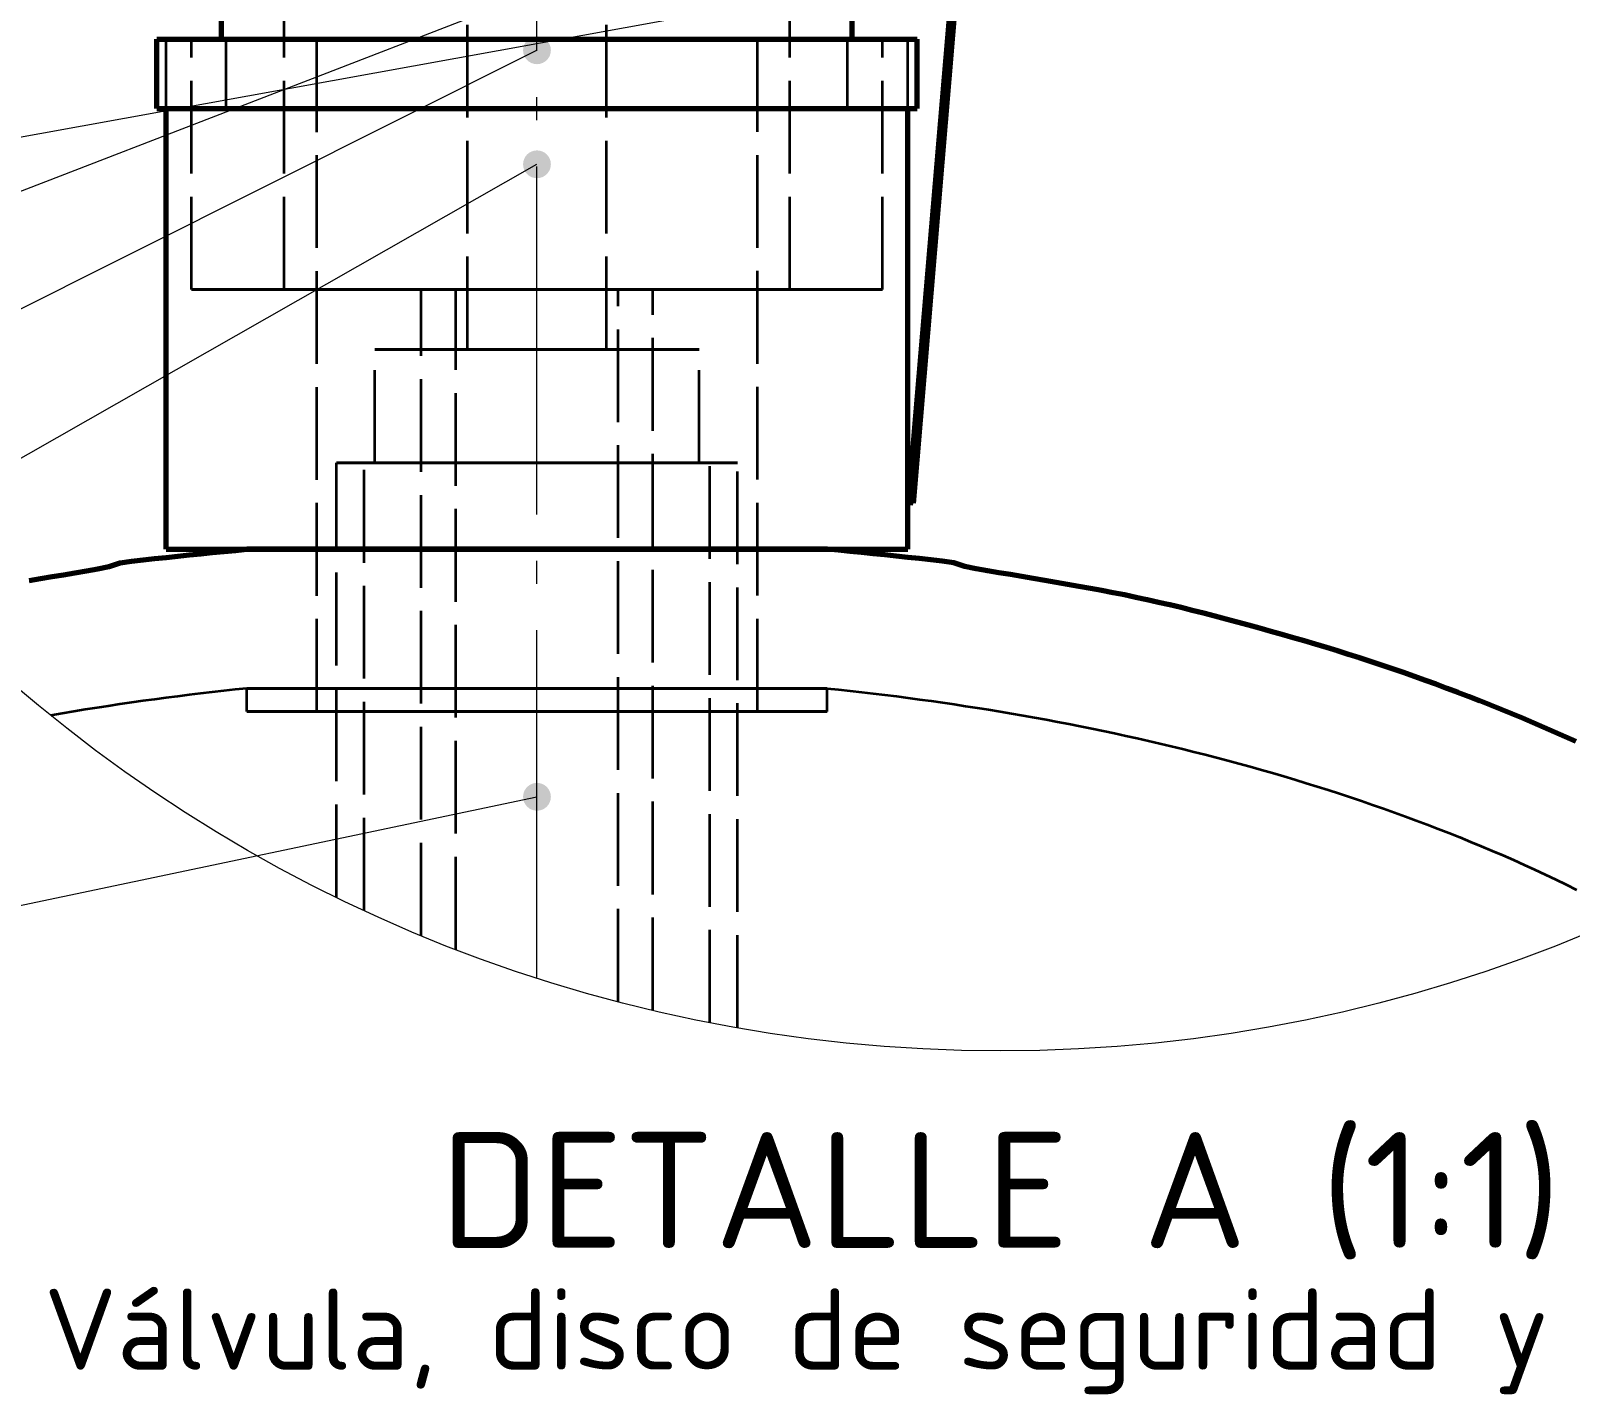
# Model space of a CAD drawing. Header units: millimetres. Extents: x 0 to 2208, y 0 to 420.
# Drawn here: x 774.8 to 841.2, y 245.7 to 304.5 of the extents above; entities that cross this region are included whole.
import ezdxf
from ezdxf.enums import TextEntityAlignment as Align

# ---------------------------------------------------------------- set-up
doc = ezdxf.new("R2010")
doc.units = ezdxf.units.MM
doc.linetypes.add('IRAM-E-TRAZOS', pattern=[5, 4, -1])
doc.linetypes.add('IRAM-F-TRAZO-PUNTO', pattern=[20, 15, -2, 1, -2])
for name, color, linetype, lineweight in [('01-VISIBLE', 7, 'CONTINUOUS', 70), ('02-OCULTA', 4, 'IRAM-E-TRAZOS', 35), ('03-EJE', 1, 'IRAM-F-TRAZO-PUNTO', 18), ('06-TEXTO', 7, 'CONTINUOUS', 25), ('08-FINA', 5, 'CONTINUOUS', 18)]:
    doc.layers.add(name, color=color, linetype=linetype, lineweight=lineweight)
doc.styles.add('ISO3098', font='isocpeur.ttf')

msp = doc.modelspace()

# ---------------------------------------------------------------- hatches: boundary and pattern name
at = {"layer": '08-FINA'}
h = msp.add_hatch(color=7, dxfattribs=at)
h.dxf.hatch_style = 1
edge = h.paths.add_edge_path()
edge.add_arc((796.667, 303.663), 0.6, 0, 360)
h = msp.add_hatch(color=7, dxfattribs=at)
h.dxf.hatch_style = 1
edge = h.paths.add_edge_path()
edge.add_arc((796.667, 298.745), 0.6, 0, 360)
h = msp.add_hatch(color=7, dxfattribs=at)
h.dxf.hatch_style = 1
edge = h.paths.add_edge_path()
edge.add_arc((796.667, 271.462), 0.6, 0, 360)

# ---------------------------------------------------------------- linework, layer by layer
at = {"layer": '01-VISIBLE'}
for points in [[(783.067, 304.145), (783.067, 308.245)], [(810.267, 304.145), (810.267, 308.245)], [(812.697, 284.145), (814.697, 307.945)], [(814.897, 307.937), (812.896, 284.128)], [(780.267, 304.145), (780.771, 304.145), (781.276, 304.145), (781.781, 304.145), (782.285, 304.145), (782.79, 304.145), (783.294, 304.145), (783.799, 304.145), (784.304, 304.145), (784.808, 304.145), (785.313, 304.145), (785.817, 304.145), (786.322, 304.145), (786.827, 304.145), (787.331, 304.145), (787.836, 304.145), (788.341, 304.145), (788.845, 304.145), (789.35, 304.145), (789.854, 304.145), (790.359, 304.145), (790.864, 304.145), (791.368, 304.145), (791.873, 304.145), (792.377, 304.145), (792.882, 304.145), (793.387, 304.145), (793.891, 304.145), (794.396, 304.145), (794.901, 304.145), (795.405, 304.145), (795.91, 304.145), (796.414, 304.145), (796.919, 304.145), (797.424, 304.145), (797.928, 304.145), (798.433, 304.145), (798.937, 304.145), (799.442, 304.145), (799.947, 304.145), (800.451, 304.145), (800.956, 304.145), (801.461, 304.145), (801.965, 304.145), (802.47, 304.145), (802.974, 304.145), (803.479, 304.145), (803.984, 304.145), (804.488, 304.145), (804.993, 304.145), (805.497, 304.145), (806.002, 304.145), (806.507, 304.145), (807.011, 304.145), (807.516, 304.145), (808.021, 304.145), (808.525, 304.145), (809.03, 304.145), (809.534, 304.145), (810.039, 304.145), (810.544, 304.145), (811.048, 304.145), (811.553, 304.145), (812.057, 304.145), (812.562, 304.145), (813.067, 304.145)], [(780.267, 301.145), (780.267, 304.145)], [(813.067, 301.145), (813.067, 304.145)], [(780.267, 301.145), (780.771, 301.145), (781.276, 301.145), (781.781, 301.145), (782.285, 301.145), (782.79, 301.145), (783.294, 301.145), (783.799, 301.145), (784.304, 301.145), (784.808, 301.145), (785.313, 301.145), (785.817, 301.145), (786.322, 301.145), (786.827, 301.145), (787.331, 301.145), (787.836, 301.145), (788.341, 301.145), (788.845, 301.145), (789.35, 301.145), (789.854, 301.145), (790.359, 301.145), (790.864, 301.145), (791.368, 301.145), (791.873, 301.145), (792.377, 301.145), (792.882, 301.145), (793.387, 301.145), (793.891, 301.145), (794.396, 301.145), (794.901, 301.145), (795.405, 301.145), (795.91, 301.145), (796.414, 301.145), (796.919, 301.145), (797.424, 301.145), (797.928, 301.145), (798.433, 301.145), (798.937, 301.145), (799.442, 301.145), (799.947, 301.145), (800.451, 301.145), (800.956, 301.145), (801.461, 301.145), (801.965, 301.145), (802.47, 301.145), (802.974, 301.145), (803.479, 301.145), (803.984, 301.145), (804.488, 301.145), (804.993, 301.145), (805.497, 301.145), (806.002, 301.145), (806.507, 301.145), (807.011, 301.145), (807.516, 301.145), (808.021, 301.145), (808.525, 301.145), (809.03, 301.145), (809.534, 301.145), (810.039, 301.145), (810.544, 301.145), (811.048, 301.145), (811.553, 301.145), (812.057, 301.145), (812.562, 301.145), (813.067, 301.145)], [(780.667, 282.145), (780.667, 301.145)], [(812.667, 282.145), (812.667, 301.145)], [(812.896, 284.128), (812.697, 284.145)], [(774.767, 280.795), (775.261, 280.878), (775.754, 280.96), (776.247, 281.043), (776.74, 281.127), (777.232, 281.212), (777.725, 281.298), (778.214, 281.402), (778.689, 281.554), (779.184, 281.623), (779.68, 281.681), (780.177, 281.736), (780.675, 281.789), (781.172, 281.841), (781.669, 281.893), (782.167, 281.944), (782.664, 281.994), (783.162, 282.044), (783.659, 282.093), (784.157, 282.144)], [(780.667, 282.145), (781.167, 282.145), (781.667, 282.145), (782.167, 282.145), (782.667, 282.145), (783.167, 282.145), (783.667, 282.145), (784.167, 282.145), (784.667, 282.145), (785.167, 282.145), (785.667, 282.145), (786.167, 282.145), (786.667, 282.145), (787.167, 282.145), (787.667, 282.145), (788.167, 282.145), (788.667, 282.145), (789.167, 282.145), (789.667, 282.145), (790.167, 282.145), (790.667, 282.145), (791.167, 282.145), (791.667, 282.145), (792.167, 282.145), (792.667, 282.145), (793.167, 282.145), (793.667, 282.145), (794.167, 282.145), (794.667, 282.145), (795.167, 282.145), (795.667, 282.145), (796.167, 282.145), (796.667, 282.145), (797.167, 282.145), (797.667, 282.145), (798.167, 282.145), (798.667, 282.145), (799.167, 282.145), (799.667, 282.145), (800.167, 282.145), (800.667, 282.145), (801.167, 282.145), (801.667, 282.145), (802.167, 282.145), (802.667, 282.145), (803.167, 282.145), (803.667, 282.145), (804.167, 282.145), (804.667, 282.145), (805.167, 282.145), (805.667, 282.145), (806.167, 282.145), (806.667, 282.145), (807.167, 282.145), (807.667, 282.145), (808.167, 282.145), (808.667, 282.145), (809.167, 282.145), (809.667, 282.145), (810.167, 282.145), (810.667, 282.145), (811.167, 282.145), (811.667, 282.145), (812.167, 282.145), (812.667, 282.145)], [(784.157, 282.144), (784.157, 282.145)], [(809.177, 282.144), (808.676, 282.144), (808.176, 282.144), (807.675, 282.144), (807.175, 282.144), (806.675, 282.144), (806.174, 282.144), (805.674, 282.144), (805.173, 282.144), (804.673, 282.144), (804.173, 282.144), (803.672, 282.144), (803.172, 282.144), (802.671, 282.144), (802.171, 282.144), (801.671, 282.144), (801.17, 282.144), (800.67, 282.144), (800.169, 282.144), (799.669, 282.144), (799.169, 282.144), (798.668, 282.144), (798.168, 282.144), (797.667, 282.144), (797.167, 282.144), (796.667, 282.144), (796.166, 282.144), (795.666, 282.144), (795.165, 282.144), (794.665, 282.144), (794.165, 282.144), (793.664, 282.144), (793.164, 282.144), (792.663, 282.144), (792.163, 282.144), (791.663, 282.144), (791.162, 282.144), (790.662, 282.144), (790.161, 282.144), (789.661, 282.144), (789.161, 282.144), (788.66, 282.144), (788.16, 282.144), (787.659, 282.144), (787.159, 282.144), (786.659, 282.144), (786.158, 282.144), (785.658, 282.144), (785.157, 282.144), (784.657, 282.144), (784.157, 282.144)], [(809.177, 282.144), (809.177, 282.145)], [(841.468, 273.846), (841.013, 274.052), (840.556, 274.256), (840.098, 274.457), (839.639, 274.655), (839.178, 274.85), (838.717, 275.042), (838.254, 275.232), (837.791, 275.419), (837.326, 275.603), (836.86, 275.785), (836.393, 275.964), (835.925, 276.14), (835.456, 276.314), (834.986, 276.485), (834.516, 276.653), (834.044, 276.819), (833.571, 276.981), (833.097, 277.141), (832.622, 277.298), (832.147, 277.453), (831.67, 277.604), (831.193, 277.753), (830.715, 277.899), (830.236, 278.043), (829.756, 278.184), (829.276, 278.324), (828.795, 278.461), (828.314, 278.597), (827.832, 278.731), (827.35, 278.863), (826.867, 278.994), (826.384, 279.123), (825.901, 279.251), (825.417, 279.377), (824.932, 279.5), (824.447, 279.621), (823.961, 279.737), (823.474, 279.85), (822.986, 279.96), (822.497, 280.065), (822.008, 280.167), (821.517, 280.265), (821.026, 280.359), (820.535, 280.451), (820.043, 280.539), (819.55, 280.626), (819.057, 280.711), (818.564, 280.795), (818.071, 280.878), (817.578, 280.961), (817.085, 281.044), (816.592, 281.127), (816.099, 281.212), (815.607, 281.3), (815.117, 281.401), (814.645, 281.554), (814.15, 281.623), (813.653, 281.681), (813.156, 281.736), (812.659, 281.789), (812.161, 281.841), (811.664, 281.893), (811.167, 281.944), (810.669, 281.994), (810.172, 282.044), (809.674, 282.094), (809.177, 282.144)]]:
    msp.add_lwpolyline(points, dxfattribs=at)
at = {"layer": '02-OCULTA'}
for points in [[(793.667, 290.762), (793.667, 321.462)], [(799.667, 290.762), (799.667, 321.462)], [(785.767, 304.145), (785.767, 308.245)], [(807.567, 304.145), (807.567, 308.245)], [(812.697, 284.145), (814.697, 307.945)], [(814.897, 307.937), (812.896, 284.128)], [(813.067, 304.145), (812.562, 304.145), (812.057, 304.145), (811.553, 304.145), (811.048, 304.145), (810.544, 304.145), (810.039, 304.145), (809.534, 304.145), (809.03, 304.145), (808.525, 304.145), (808.021, 304.145), (807.516, 304.145), (807.011, 304.145), (806.507, 304.145), (806.002, 304.145), (805.497, 304.145), (804.993, 304.145), (804.488, 304.145), (803.984, 304.145), (803.479, 304.145), (802.974, 304.145), (802.47, 304.145), (801.965, 304.145), (801.461, 304.145), (800.956, 304.145), (800.451, 304.145), (799.947, 304.145), (799.442, 304.145), (798.937, 304.145), (798.433, 304.145), (797.928, 304.145), (797.424, 304.145), (796.919, 304.145), (796.414, 304.145), (795.91, 304.145), (795.405, 304.145), (794.901, 304.145), (794.396, 304.145), (793.891, 304.145), (793.387, 304.145), (792.882, 304.145), (792.377, 304.145), (791.873, 304.145), (791.368, 304.145), (790.864, 304.145), (790.359, 304.145), (789.854, 304.145), (789.35, 304.145), (788.845, 304.145), (788.341, 304.145), (787.836, 304.145), (787.331, 304.145), (786.827, 304.145), (786.322, 304.145), (785.817, 304.145), (785.313, 304.145), (784.808, 304.145), (784.304, 304.145), (783.799, 304.145), (783.294, 304.145), (782.79, 304.145), (782.285, 304.145), (781.781, 304.145), (781.276, 304.145), (780.771, 304.145), (780.267, 304.145)], [(812.667, 304.145), (812.167, 304.145), (811.667, 304.145), (811.167, 304.145), (810.667, 304.145), (810.167, 304.145), (809.667, 304.145), (809.167, 304.145), (808.667, 304.145), (808.167, 304.145), (807.667, 304.145), (807.167, 304.145), (806.667, 304.145), (806.167, 304.145), (805.667, 304.145), (805.167, 304.145), (804.667, 304.145), (804.167, 304.145), (803.667, 304.145), (803.167, 304.145), (802.667, 304.145), (802.167, 304.145), (801.667, 304.145), (801.167, 304.145), (800.667, 304.145), (800.167, 304.145), (799.667, 304.145), (799.167, 304.145), (798.667, 304.145), (798.167, 304.145), (797.667, 304.145), (797.167, 304.145), (796.667, 304.145), (796.167, 304.145), (795.667, 304.145), (795.167, 304.145), (794.667, 304.145), (794.167, 304.145), (793.667, 304.145), (793.167, 304.145), (792.667, 304.145), (792.167, 304.145), (791.667, 304.145), (791.167, 304.145), (790.667, 304.145), (790.167, 304.145), (789.667, 304.145), (789.167, 304.145), (788.667, 304.145), (788.167, 304.145), (787.667, 304.145), (787.167, 304.145), (786.667, 304.145), (786.167, 304.145), (785.667, 304.145), (785.167, 304.145), (784.667, 304.145), (784.167, 304.145), (783.667, 304.145), (783.167, 304.145), (782.667, 304.145), (782.167, 304.145), (781.667, 304.145), (781.167, 304.145), (780.667, 304.145)], [(780.667, 304.145), (781.167, 304.145), (781.667, 304.145), (782.167, 304.145), (782.667, 304.145), (783.167, 304.145), (783.667, 304.145), (784.167, 304.145), (784.667, 304.145), (785.167, 304.145), (785.667, 304.145), (786.167, 304.145), (786.667, 304.145), (787.167, 304.145), (787.667, 304.145), (788.167, 304.145), (788.667, 304.145), (789.167, 304.145), (789.667, 304.145), (790.167, 304.145), (790.667, 304.145), (791.167, 304.145), (791.667, 304.145), (792.167, 304.145), (792.667, 304.145), (793.167, 304.145), (793.667, 304.145), (794.167, 304.145), (794.667, 304.145), (795.167, 304.145), (795.667, 304.145), (796.167, 304.145), (796.667, 304.145), (797.167, 304.145), (797.667, 304.145), (798.167, 304.145), (798.667, 304.145), (799.167, 304.145), (799.667, 304.145), (800.167, 304.145), (800.667, 304.145), (801.167, 304.145), (801.667, 304.145), (802.167, 304.145), (802.667, 304.145), (803.167, 304.145), (803.667, 304.145), (804.167, 304.145), (804.667, 304.145), (805.167, 304.145), (805.667, 304.145), (806.167, 304.145), (806.667, 304.145), (807.167, 304.145), (807.667, 304.145), (808.167, 304.145), (808.667, 304.145), (809.167, 304.145), (809.667, 304.145), (810.167, 304.145), (810.667, 304.145), (811.167, 304.145), (811.667, 304.145), (812.167, 304.145), (812.667, 304.145)], [(780.667, 301.145), (780.667, 304.145)], [(811.567, 304.145), (811.062, 304.145), (810.556, 304.145), (810.051, 304.145), (809.546, 304.145), (809.041, 304.145), (808.536, 304.145), (808.031, 304.145), (807.526, 304.145), (807.021, 304.145), (806.516, 304.145), (806.011, 304.145), (805.506, 304.145), (805.001, 304.145), (804.495, 304.145), (803.99, 304.145), (803.485, 304.145), (802.98, 304.145), (802.475, 304.145), (801.97, 304.145), (801.465, 304.145), (800.96, 304.145), (800.455, 304.145), (799.95, 304.145), (799.445, 304.145), (798.94, 304.145), (798.434, 304.145), (797.929, 304.145), (797.424, 304.145), (796.919, 304.145), (796.414, 304.145), (795.909, 304.145), (795.404, 304.145), (794.899, 304.145), (794.394, 304.145), (793.889, 304.145), (793.384, 304.145), (792.879, 304.145), (792.373, 304.145), (791.868, 304.145), (791.363, 304.145), (790.858, 304.145), (790.353, 304.145), (789.848, 304.145), (789.343, 304.145), (788.838, 304.145), (788.333, 304.145), (787.828, 304.145), (787.323, 304.145), (786.818, 304.145), (786.312, 304.145), (785.807, 304.145), (785.302, 304.145), (784.797, 304.145), (784.292, 304.145), (783.787, 304.145), (783.282, 304.145), (782.777, 304.145), (782.272, 304.145), (781.767, 304.145)], [(781.767, 304.145), (782.272, 304.145), (782.777, 304.145), (783.282, 304.145), (783.787, 304.145), (784.292, 304.145), (784.797, 304.145), (785.302, 304.145), (785.807, 304.145), (786.312, 304.145), (786.818, 304.145), (787.323, 304.145), (787.828, 304.145), (788.333, 304.145), (788.838, 304.145), (789.343, 304.145), (789.848, 304.145), (790.353, 304.145), (790.858, 304.145), (791.363, 304.145), (791.868, 304.145), (792.373, 304.145), (792.879, 304.145), (793.384, 304.145), (793.889, 304.145), (794.394, 304.145), (794.899, 304.145), (795.404, 304.145), (795.909, 304.145), (796.414, 304.145), (796.919, 304.145), (797.424, 304.145), (797.929, 304.145), (798.434, 304.145), (798.94, 304.145), (799.445, 304.145), (799.95, 304.145), (800.455, 304.145), (800.96, 304.145), (801.465, 304.145), (801.97, 304.145), (802.475, 304.145), (802.98, 304.145), (803.485, 304.145), (803.99, 304.145), (804.495, 304.145), (805.001, 304.145), (805.506, 304.145), (806.011, 304.145), (806.516, 304.145), (807.021, 304.145), (807.526, 304.145), (808.031, 304.145), (808.536, 304.145), (809.041, 304.145), (809.546, 304.145), (810.051, 304.145), (810.556, 304.145), (811.062, 304.145), (811.567, 304.145)], [(781.767, 293.345), (781.767, 304.145)], [(810.267, 304.145), (809.763, 304.145), (809.259, 304.145), (808.756, 304.145), (808.252, 304.145), (807.748, 304.145), (807.244, 304.145), (806.741, 304.145), (806.237, 304.145), (805.733, 304.145), (805.23, 304.145), (804.726, 304.145), (804.222, 304.145), (803.719, 304.145), (803.215, 304.145), (802.711, 304.145), (802.207, 304.145), (801.704, 304.145), (801.2, 304.145), (800.696, 304.145), (800.193, 304.145), (799.689, 304.145), (799.185, 304.145), (798.681, 304.145), (798.178, 304.145), (797.674, 304.145), (797.17, 304.145), (796.667, 304.145), (796.163, 304.145), (795.659, 304.145), (795.156, 304.145), (794.652, 304.145), (794.148, 304.145), (793.644, 304.145), (793.141, 304.145), (792.637, 304.145), (792.133, 304.145), (791.63, 304.145), (791.126, 304.145), (790.622, 304.145), (790.119, 304.145), (789.615, 304.145), (789.111, 304.145), (788.607, 304.145), (788.104, 304.145), (787.6, 304.145), (787.096, 304.145), (786.593, 304.145), (786.089, 304.145), (785.585, 304.145), (785.081, 304.145), (784.578, 304.145), (784.074, 304.145), (783.57, 304.145), (783.067, 304.145)], [(783.067, 304.145), (783.57, 304.145), (784.074, 304.145), (784.578, 304.145), (785.081, 304.145), (785.585, 304.145), (786.089, 304.145), (786.593, 304.145), (787.096, 304.145), (787.6, 304.145), (788.104, 304.145), (788.607, 304.145), (789.111, 304.145), (789.615, 304.145), (790.119, 304.145), (790.622, 304.145), (791.126, 304.145), (791.63, 304.145), (792.133, 304.145), (792.637, 304.145), (793.141, 304.145), (793.644, 304.145), (794.148, 304.145), (794.652, 304.145), (795.156, 304.145), (795.659, 304.145), (796.163, 304.145), (796.667, 304.145), (797.17, 304.145), (797.674, 304.145), (798.178, 304.145), (798.681, 304.145), (799.185, 304.145), (799.689, 304.145), (800.193, 304.145), (800.696, 304.145), (801.2, 304.145), (801.704, 304.145), (802.207, 304.145), (802.711, 304.145), (803.215, 304.145), (803.719, 304.145), (804.222, 304.145), (804.726, 304.145), (805.23, 304.145), (805.733, 304.145), (806.237, 304.145), (806.741, 304.145), (807.244, 304.145), (807.748, 304.145), (808.252, 304.145), (808.756, 304.145), (809.259, 304.145), (809.763, 304.145), (810.267, 304.145)], [(810.067, 304.145), (809.561, 304.145), (809.055, 304.145), (808.55, 304.145), (808.044, 304.145), (807.538, 304.145), (807.033, 304.145), (806.527, 304.145), (806.021, 304.145), (805.516, 304.145), (805.01, 304.145), (804.504, 304.145), (803.999, 304.145), (803.493, 304.145), (802.987, 304.145), (802.482, 304.145), (801.976, 304.145), (801.47, 304.145), (800.965, 304.145), (800.459, 304.145), (799.953, 304.145), (799.448, 304.145), (798.942, 304.145), (798.436, 304.145), (797.931, 304.145), (797.425, 304.145), (796.919, 304.145), (796.414, 304.145), (795.908, 304.145), (795.403, 304.145), (794.897, 304.145), (794.391, 304.145), (793.886, 304.145), (793.38, 304.145), (792.874, 304.145), (792.369, 304.145), (791.863, 304.145), (791.357, 304.145), (790.852, 304.145), (790.346, 304.145), (789.84, 304.145), (789.335, 304.145), (788.829, 304.145), (788.323, 304.145), (787.818, 304.145), (787.312, 304.145), (786.806, 304.145), (786.301, 304.145), (785.795, 304.145), (785.289, 304.145), (784.784, 304.145), (784.278, 304.145), (783.772, 304.145), (783.267, 304.145)], [(783.267, 304.145), (783.772, 304.145), (784.278, 304.145), (784.784, 304.145), (785.289, 304.145), (785.795, 304.145), (786.301, 304.145), (786.806, 304.145), (787.312, 304.145), (787.818, 304.145), (788.323, 304.145), (788.829, 304.145), (789.335, 304.145), (789.84, 304.145), (790.346, 304.145), (790.852, 304.145), (791.357, 304.145), (791.863, 304.145), (792.369, 304.145), (792.874, 304.145), (793.38, 304.145), (793.886, 304.145), (794.391, 304.145), (794.897, 304.145), (795.403, 304.145), (795.908, 304.145), (796.414, 304.145), (796.919, 304.145), (797.425, 304.145), (797.931, 304.145), (798.436, 304.145), (798.942, 304.145), (799.448, 304.145), (799.953, 304.145), (800.459, 304.145), (800.965, 304.145), (801.47, 304.145), (801.976, 304.145), (802.482, 304.145), (802.987, 304.145), (803.493, 304.145), (803.999, 304.145), (804.504, 304.145), (805.01, 304.145), (805.516, 304.145), (806.021, 304.145), (806.527, 304.145), (807.033, 304.145), (807.538, 304.145), (808.044, 304.145), (808.55, 304.145), (809.055, 304.145), (809.561, 304.145), (810.067, 304.145)], [(783.267, 301.145), (783.267, 304.145)], [(807.567, 304.145), (807.06, 304.145), (806.553, 304.145), (806.046, 304.145), (805.539, 304.145), (805.032, 304.145), (804.525, 304.145), (804.018, 304.145), (803.511, 304.145), (803.004, 304.145), (802.497, 304.145), (801.99, 304.145), (801.483, 304.145), (800.976, 304.145), (800.469, 304.145), (799.962, 304.145), (799.455, 304.145), (798.948, 304.145), (798.441, 304.145), (797.934, 304.145), (797.427, 304.145), (796.92, 304.145), (796.413, 304.145), (795.906, 304.145), (795.399, 304.145), (794.892, 304.145), (794.385, 304.145), (793.878, 304.145), (793.371, 304.145), (792.864, 304.145), (792.357, 304.145), (791.85, 304.145), (791.343, 304.145), (790.836, 304.145), (790.329, 304.145), (789.822, 304.145), (789.316, 304.145), (788.809, 304.145), (788.302, 304.145), (787.795, 304.145), (787.288, 304.145), (786.781, 304.145), (786.274, 304.145), (785.767, 304.145)], [(785.767, 304.145), (786.274, 304.145), (786.781, 304.145), (787.288, 304.145), (787.795, 304.145), (788.302, 304.145), (788.809, 304.145), (789.316, 304.145), (789.822, 304.145), (790.329, 304.145), (790.836, 304.145), (791.343, 304.145), (791.85, 304.145), (792.357, 304.145), (792.864, 304.145), (793.371, 304.145), (793.878, 304.145), (794.385, 304.145), (794.892, 304.145), (795.399, 304.145), (795.906, 304.145), (796.413, 304.145), (796.92, 304.145), (797.427, 304.145), (797.934, 304.145), (798.441, 304.145), (798.948, 304.145), (799.455, 304.145), (799.962, 304.145), (800.469, 304.145), (800.976, 304.145), (801.483, 304.145), (801.99, 304.145), (802.497, 304.145), (803.004, 304.145), (803.511, 304.145), (804.018, 304.145), (804.525, 304.145), (805.032, 304.145), (805.539, 304.145), (806.046, 304.145), (806.553, 304.145), (807.06, 304.145), (807.567, 304.145)], [(807.567, 304.145), (807.06, 304.145), (806.553, 304.145), (806.046, 304.145), (805.539, 304.145), (805.032, 304.145), (804.525, 304.145), (804.018, 304.145), (803.511, 304.145), (803.004, 304.145), (802.497, 304.145), (801.99, 304.145), (801.483, 304.145), (800.976, 304.145), (800.469, 304.145), (799.962, 304.145), (799.455, 304.145), (798.948, 304.145), (798.441, 304.145), (797.934, 304.145), (797.427, 304.145), (796.92, 304.145), (796.413, 304.145), (795.906, 304.145), (795.399, 304.145), (794.892, 304.145), (794.385, 304.145), (793.878, 304.145), (793.371, 304.145), (792.864, 304.145), (792.357, 304.145), (791.85, 304.145), (791.343, 304.145), (790.836, 304.145), (790.329, 304.145), (789.822, 304.145), (789.316, 304.145), (788.809, 304.145), (788.302, 304.145), (787.795, 304.145), (787.288, 304.145), (786.781, 304.145), (786.274, 304.145), (785.767, 304.145)], [(785.767, 304.145), (786.274, 304.145), (786.781, 304.145), (787.288, 304.145), (787.795, 304.145), (788.302, 304.145), (788.809, 304.145), (789.316, 304.145), (789.822, 304.145), (790.329, 304.145), (790.836, 304.145), (791.343, 304.145), (791.85, 304.145), (792.357, 304.145), (792.864, 304.145), (793.371, 304.145), (793.878, 304.145), (794.385, 304.145), (794.892, 304.145), (795.399, 304.145), (795.906, 304.145), (796.413, 304.145), (796.92, 304.145), (797.427, 304.145), (797.934, 304.145), (798.441, 304.145), (798.948, 304.145), (799.455, 304.145), (799.962, 304.145), (800.469, 304.145), (800.976, 304.145), (801.483, 304.145), (801.99, 304.145), (802.497, 304.145), (803.004, 304.145), (803.511, 304.145), (804.018, 304.145), (804.525, 304.145), (805.032, 304.145), (805.539, 304.145), (806.046, 304.145), (806.553, 304.145), (807.06, 304.145), (807.567, 304.145)], [(785.767, 293.345), (785.767, 304.145)], [(806.167, 304.145), (805.667, 304.145), (805.167, 304.145), (804.667, 304.145), (804.167, 304.145), (803.667, 304.145), (803.167, 304.145), (802.667, 304.145), (802.167, 304.145), (801.667, 304.145), (801.167, 304.145), (800.667, 304.145), (800.167, 304.145), (799.667, 304.145), (799.167, 304.145), (798.667, 304.145), (798.167, 304.145), (797.667, 304.145), (797.167, 304.145), (796.667, 304.145), (796.167, 304.145), (795.667, 304.145), (795.167, 304.145), (794.667, 304.145), (794.167, 304.145), (793.667, 304.145), (793.167, 304.145), (792.667, 304.145), (792.167, 304.145), (791.667, 304.145), (791.167, 304.145), (790.667, 304.145), (790.167, 304.145), (789.667, 304.145), (789.167, 304.145), (788.667, 304.145), (788.167, 304.145), (787.667, 304.145), (787.167, 304.145)], [(787.167, 304.145), (787.667, 304.145), (788.167, 304.145), (788.667, 304.145), (789.167, 304.145), (789.667, 304.145), (790.167, 304.145), (790.667, 304.145), (791.167, 304.145), (791.667, 304.145), (792.167, 304.145), (792.667, 304.145), (793.167, 304.145), (793.667, 304.145), (794.167, 304.145), (794.667, 304.145), (795.167, 304.145), (795.667, 304.145), (796.167, 304.145), (796.667, 304.145), (797.167, 304.145), (797.667, 304.145), (798.167, 304.145), (798.667, 304.145), (799.167, 304.145), (799.667, 304.145), (800.167, 304.145), (800.667, 304.145), (801.167, 304.145), (801.667, 304.145), (802.167, 304.145), (802.667, 304.145), (803.167, 304.145), (803.667, 304.145), (804.167, 304.145), (804.667, 304.145), (805.167, 304.145), (805.667, 304.145), (806.167, 304.145)], [(787.167, 275.138), (787.167, 304.145)], [(806.167, 304.145), (806.167, 275.138)], [(807.567, 293.345), (807.567, 304.145)], [(810.067, 301.145), (810.067, 304.145)], [(811.567, 293.345), (811.567, 304.145)], [(812.667, 301.145), (812.667, 304.145)], [(813.067, 301.145), (812.562, 301.145), (812.057, 301.145), (811.553, 301.145), (811.048, 301.145), (810.544, 301.145), (810.039, 301.145), (809.534, 301.145), (809.03, 301.145), (808.525, 301.145), (808.021, 301.145), (807.516, 301.145), (807.011, 301.145), (806.507, 301.145), (806.002, 301.145), (805.497, 301.145), (804.993, 301.145), (804.488, 301.145), (803.984, 301.145), (803.479, 301.145), (802.974, 301.145), (802.47, 301.145), (801.965, 301.145), (801.461, 301.145), (800.956, 301.145), (800.451, 301.145), (799.947, 301.145), (799.442, 301.145), (798.937, 301.145), (798.433, 301.145), (797.928, 301.145), (797.424, 301.145), (796.919, 301.145), (796.414, 301.145), (795.91, 301.145), (795.405, 301.145), (794.901, 301.145), (794.396, 301.145), (793.891, 301.145), (793.387, 301.145), (792.882, 301.145), (792.377, 301.145), (791.873, 301.145), (791.368, 301.145), (790.864, 301.145), (790.359, 301.145), (789.854, 301.145), (789.35, 301.145), (788.845, 301.145), (788.341, 301.145), (787.836, 301.145), (787.331, 301.145), (786.827, 301.145), (786.322, 301.145), (785.817, 301.145), (785.313, 301.145), (784.808, 301.145), (784.304, 301.145), (783.799, 301.145), (783.294, 301.145), (782.79, 301.145), (782.285, 301.145), (781.781, 301.145), (781.276, 301.145), (780.771, 301.145), (780.267, 301.145)], [(810.067, 301.145), (809.561, 301.145), (809.055, 301.145), (808.55, 301.145), (808.044, 301.145), (807.538, 301.145), (807.033, 301.145), (806.527, 301.145), (806.021, 301.145), (805.516, 301.145), (805.01, 301.145), (804.504, 301.145), (803.999, 301.145), (803.493, 301.145), (802.987, 301.145), (802.482, 301.145), (801.976, 301.145), (801.47, 301.145), (800.965, 301.145), (800.459, 301.145), (799.953, 301.145), (799.448, 301.145), (798.942, 301.145), (798.436, 301.145), (797.931, 301.145), (797.425, 301.145), (796.919, 301.145), (796.414, 301.145), (795.908, 301.145), (795.403, 301.145), (794.897, 301.145), (794.391, 301.145), (793.886, 301.145), (793.38, 301.145), (792.874, 301.145), (792.369, 301.145), (791.863, 301.145), (791.357, 301.145), (790.852, 301.145), (790.346, 301.145), (789.84, 301.145), (789.335, 301.145), (788.829, 301.145), (788.323, 301.145), (787.818, 301.145), (787.312, 301.145), (786.806, 301.145), (786.301, 301.145), (785.795, 301.145), (785.289, 301.145), (784.784, 301.145), (784.278, 301.145), (783.772, 301.145), (783.267, 301.145)], [(783.267, 301.145), (783.772, 301.145), (784.278, 301.145), (784.784, 301.145), (785.289, 301.145), (785.795, 301.145), (786.301, 301.145), (786.806, 301.145), (787.312, 301.145), (787.818, 301.145), (788.323, 301.145), (788.829, 301.145), (789.335, 301.145), (789.84, 301.145), (790.346, 301.145), (790.852, 301.145), (791.357, 301.145), (791.863, 301.145), (792.369, 301.145), (792.874, 301.145), (793.38, 301.145), (793.886, 301.145), (794.391, 301.145), (794.897, 301.145), (795.403, 301.145), (795.908, 301.145), (796.414, 301.145), (796.919, 301.145), (797.425, 301.145), (797.931, 301.145), (798.436, 301.145), (798.942, 301.145), (799.448, 301.145), (799.953, 301.145), (800.459, 301.145), (800.965, 301.145), (801.47, 301.145), (801.976, 301.145), (802.482, 301.145), (802.987, 301.145), (803.493, 301.145), (803.999, 301.145), (804.504, 301.145), (805.01, 301.145), (805.516, 301.145), (806.021, 301.145), (806.527, 301.145), (807.033, 301.145), (807.538, 301.145), (808.044, 301.145), (808.55, 301.145), (809.055, 301.145), (809.561, 301.145), (810.067, 301.145)], [(811.567, 293.345), (811.062, 293.345), (810.556, 293.345), (810.051, 293.345), (809.546, 293.345), (809.041, 293.345), (808.536, 293.345), (808.031, 293.345), (807.526, 293.345), (807.021, 293.345), (806.516, 293.345), (806.011, 293.345), (805.506, 293.345), (805.001, 293.345), (804.495, 293.345), (803.99, 293.345), (803.485, 293.345), (802.98, 293.345), (802.475, 293.345), (801.97, 293.345), (801.465, 293.345), (800.96, 293.345), (800.455, 293.345), (799.95, 293.345), (799.445, 293.345), (798.94, 293.345), (798.434, 293.345), (797.929, 293.345), (797.424, 293.345), (796.919, 293.345), (796.414, 293.345), (795.909, 293.345), (795.404, 293.345), (794.899, 293.345), (794.394, 293.345), (793.889, 293.345), (793.384, 293.345), (792.879, 293.345), (792.373, 293.345), (791.868, 293.345), (791.363, 293.345), (790.858, 293.345), (790.353, 293.345), (789.848, 293.345), (789.343, 293.345), (788.838, 293.345), (788.333, 293.345), (787.828, 293.345), (787.323, 293.345), (786.818, 293.345), (786.312, 293.345), (785.807, 293.345), (785.302, 293.345), (784.797, 293.345), (784.292, 293.345), (783.787, 293.345), (783.282, 293.345), (782.777, 293.345), (782.272, 293.345), (781.767, 293.345)], [(781.767, 293.345), (782.272, 293.345), (782.777, 293.345), (783.282, 293.345), (783.787, 293.345), (784.292, 293.345), (784.797, 293.345), (785.302, 293.345), (785.807, 293.345), (786.312, 293.345), (786.818, 293.345), (787.323, 293.345), (787.828, 293.345), (788.333, 293.345), (788.838, 293.345), (789.343, 293.345), (789.848, 293.345), (790.353, 293.345), (790.858, 293.345), (791.363, 293.345), (791.868, 293.345), (792.373, 293.345), (792.879, 293.345), (793.384, 293.345), (793.889, 293.345), (794.394, 293.345), (794.899, 293.345), (795.404, 293.345), (795.909, 293.345), (796.414, 293.345), (796.919, 293.345), (797.424, 293.345), (797.929, 293.345), (798.434, 293.345), (798.94, 293.345), (799.445, 293.345), (799.95, 293.345), (800.455, 293.345), (800.96, 293.345), (801.465, 293.345), (801.97, 293.345), (802.475, 293.345), (802.98, 293.345), (803.485, 293.345), (803.99, 293.345), (804.495, 293.345), (805.001, 293.345), (805.506, 293.345), (806.011, 293.345), (806.516, 293.345), (807.021, 293.345), (807.526, 293.345), (808.031, 293.345), (808.536, 293.345), (809.041, 293.345), (809.546, 293.345), (810.051, 293.345), (810.556, 293.345), (811.062, 293.345), (811.567, 293.345)], [(807.567, 293.345), (807.06, 293.345), (806.553, 293.345), (806.046, 293.345), (805.539, 293.345), (805.032, 293.345), (804.525, 293.345), (804.018, 293.345), (803.511, 293.345), (803.004, 293.345), (802.497, 293.345), (801.99, 293.345), (801.483, 293.345), (800.976, 293.345), (800.469, 293.345), (799.962, 293.345), (799.455, 293.345), (798.948, 293.345), (798.441, 293.345), (797.934, 293.345), (797.427, 293.345), (796.92, 293.345), (796.413, 293.345), (795.906, 293.345), (795.399, 293.345), (794.892, 293.345), (794.385, 293.345), (793.878, 293.345), (793.371, 293.345), (792.864, 293.345), (792.357, 293.345), (791.85, 293.345), (791.343, 293.345), (790.836, 293.345), (790.329, 293.345), (789.822, 293.345), (789.316, 293.345), (788.809, 293.345), (788.302, 293.345), (787.795, 293.345), (787.288, 293.345), (786.781, 293.345), (786.274, 293.345), (785.767, 293.345)], [(785.767, 293.345), (786.274, 293.345), (786.781, 293.345), (787.288, 293.345), (787.795, 293.345), (788.302, 293.345), (788.809, 293.345), (789.316, 293.345), (789.822, 293.345), (790.329, 293.345), (790.836, 293.345), (791.343, 293.345), (791.85, 293.345), (792.357, 293.345), (792.864, 293.345), (793.371, 293.345), (793.878, 293.345), (794.385, 293.345), (794.892, 293.345), (795.399, 293.345), (795.906, 293.345), (796.413, 293.345), (796.92, 293.345), (797.427, 293.345), (797.934, 293.345), (798.441, 293.345), (798.948, 293.345), (799.455, 293.345), (799.962, 293.345), (800.469, 293.345), (800.976, 293.345), (801.483, 293.345), (801.99, 293.345), (802.497, 293.345), (803.004, 293.345), (803.511, 293.345), (804.018, 293.345), (804.525, 293.345), (805.032, 293.345), (805.539, 293.345), (806.046, 293.345), (806.553, 293.345), (807.06, 293.345), (807.567, 293.345)], [(801.667, 293.345), (801.167, 293.345), (800.667, 293.345), (800.167, 293.345), (799.667, 293.345), (799.167, 293.345), (798.667, 293.345), (798.167, 293.345), (797.667, 293.345), (797.167, 293.345), (796.667, 293.345), (796.167, 293.345), (795.667, 293.345), (795.167, 293.345), (794.667, 293.345), (794.167, 293.345), (793.667, 293.345), (793.167, 293.345), (792.667, 293.345), (792.167, 293.345), (791.667, 293.345)], [(791.667, 293.345), (792.167, 293.345), (792.667, 293.345), (793.167, 293.345), (793.667, 293.345), (794.167, 293.345), (794.667, 293.345), (795.167, 293.345), (795.667, 293.345), (796.167, 293.345), (796.667, 293.345), (797.167, 293.345), (797.667, 293.345), (798.167, 293.345), (798.667, 293.345), (799.167, 293.345), (799.667, 293.345), (800.167, 293.345), (800.667, 293.345), (801.167, 293.345), (801.667, 293.345)], [(791.667, 265.48), (791.667, 293.345)], [(800.167, 293.345), (799.667, 293.345), (799.167, 293.345), (798.667, 293.345), (798.167, 293.345), (797.667, 293.345), (797.167, 293.345), (796.667, 293.345), (796.167, 293.345), (795.667, 293.345), (795.167, 293.345), (794.667, 293.345), (794.167, 293.345), (793.667, 293.345), (793.167, 293.345)], [(793.167, 293.345), (793.667, 293.345), (794.167, 293.345), (794.667, 293.345), (795.167, 293.345), (795.667, 293.345), (796.167, 293.345), (796.667, 293.345), (797.167, 293.345), (797.667, 293.345), (798.167, 293.345), (798.667, 293.345), (799.167, 293.345), (799.667, 293.345), (800.167, 293.345)], [(793.167, 264.879), (793.167, 293.345)], [(800.167, 262.626), (800.167, 293.345)], [(801.667, 262.253), (801.667, 293.345)], [(803.667, 290.762), (803.167, 290.762), (802.667, 290.762), (802.167, 290.762), (801.667, 290.762), (801.167, 290.762), (800.667, 290.762), (800.167, 290.762), (799.667, 290.762), (799.167, 290.762), (798.667, 290.762), (798.167, 290.762), (797.667, 290.762), (797.167, 290.762), (796.667, 290.762), (796.167, 290.762), (795.667, 290.762), (795.167, 290.762), (794.667, 290.762), (794.167, 290.762), (793.667, 290.762), (793.167, 290.762), (792.667, 290.762), (792.167, 290.762), (791.667, 290.762), (791.167, 290.762), (790.667, 290.762), (790.167, 290.762), (789.667, 290.762)], [(789.667, 290.762), (790.167, 290.762), (790.667, 290.762), (791.167, 290.762), (791.667, 290.762), (792.167, 290.762), (792.667, 290.762), (793.167, 290.762), (793.667, 290.762), (794.167, 290.762), (794.667, 290.762), (795.167, 290.762), (795.667, 290.762), (796.167, 290.762), (796.667, 290.762), (797.167, 290.762), (797.667, 290.762), (798.167, 290.762), (798.667, 290.762), (799.167, 290.762), (799.667, 290.762), (800.167, 290.762), (800.667, 290.762), (801.167, 290.762), (801.667, 290.762), (802.167, 290.762), (802.667, 290.762), (803.167, 290.762), (803.667, 290.762)], [(789.667, 285.862), (789.667, 290.762)], [(799.667, 290.762), (799.167, 290.762), (798.667, 290.762), (798.167, 290.762), (797.667, 290.762), (797.167, 290.762), (796.667, 290.762), (796.167, 290.762), (795.667, 290.762), (795.167, 290.762), (794.667, 290.762), (794.167, 290.762), (793.667, 290.762)], [(793.667, 290.762), (794.167, 290.762), (794.667, 290.762), (795.167, 290.762), (795.667, 290.762), (796.167, 290.762), (796.667, 290.762), (797.167, 290.762), (797.667, 290.762), (798.167, 290.762), (798.667, 290.762), (799.167, 290.762), (799.667, 290.762)], [(803.667, 285.862), (803.667, 290.762)], [(805.317, 285.862), (804.808, 285.862), (804.299, 285.862), (803.79, 285.862), (803.281, 285.862), (802.773, 285.862), (802.264, 285.862), (801.755, 285.862), (801.246, 285.862), (800.737, 285.862), (800.228, 285.862), (799.72, 285.862), (799.211, 285.862), (798.702, 285.862), (798.193, 285.862), (797.684, 285.862), (797.175, 285.862), (796.667, 285.862), (796.158, 285.862), (795.649, 285.862), (795.14, 285.862), (794.631, 285.862), (794.123, 285.862), (793.614, 285.862), (793.105, 285.862), (792.596, 285.862), (792.087, 285.862), (791.578, 285.862), (791.07, 285.862), (790.561, 285.862), (790.052, 285.862), (789.543, 285.862), (789.034, 285.862), (788.525, 285.862), (788.017, 285.862)], [(788.017, 285.862), (788.525, 285.862), (789.034, 285.862), (789.543, 285.862), (790.052, 285.862), (790.561, 285.862), (791.07, 285.862), (791.578, 285.862), (792.087, 285.862), (792.596, 285.862), (793.105, 285.862), (793.614, 285.862), (794.123, 285.862), (794.631, 285.862), (795.14, 285.862), (795.649, 285.862), (796.158, 285.862), (796.667, 285.862), (797.175, 285.862), (797.684, 285.862), (798.193, 285.862), (798.702, 285.862), (799.211, 285.862), (799.72, 285.862), (800.228, 285.862), (800.737, 285.862), (801.246, 285.862), (801.755, 285.862), (802.264, 285.862), (802.773, 285.862), (803.281, 285.862), (803.79, 285.862), (804.299, 285.862), (804.808, 285.862), (805.317, 285.862)], [(788.017, 267.132), (788.017, 285.862)], [(804.117, 285.862), (803.603, 285.862), (803.089, 285.862), (802.575, 285.862), (802.061, 285.862), (801.548, 285.862), (801.034, 285.862), (800.52, 285.862), (800.006, 285.862), (799.493, 285.862), (798.979, 285.862), (798.465, 285.862), (797.951, 285.862), (797.437, 285.862), (796.924, 285.862), (796.41, 285.862), (795.896, 285.862), (795.382, 285.862), (794.868, 285.862), (794.355, 285.862), (793.841, 285.862), (793.327, 285.862), (792.813, 285.862), (792.299, 285.862), (791.786, 285.862), (791.272, 285.862), (790.758, 285.862), (790.244, 285.862), (789.73, 285.862), (789.217, 285.862)], [(789.217, 285.862), (789.73, 285.862), (790.244, 285.862), (790.758, 285.862), (791.272, 285.862), (791.786, 285.862), (792.299, 285.862), (792.813, 285.862), (793.327, 285.862), (793.841, 285.862), (794.355, 285.862), (794.868, 285.862), (795.382, 285.862), (795.896, 285.862), (796.41, 285.862), (796.924, 285.862), (797.437, 285.862), (797.951, 285.862), (798.465, 285.862), (798.979, 285.862), (799.493, 285.862), (800.006, 285.862), (800.52, 285.862), (801.034, 285.862), (801.548, 285.862), (802.061, 285.862), (802.575, 285.862), (803.089, 285.862), (803.603, 285.862), (804.117, 285.862)], [(789.217, 266.56), (789.217, 285.862)], [(803.667, 285.862), (803.167, 285.862), (802.667, 285.862), (802.167, 285.862), (801.667, 285.862), (801.167, 285.862), (800.667, 285.862), (800.167, 285.862), (799.667, 285.862), (799.167, 285.862), (798.667, 285.862), (798.167, 285.862), (797.667, 285.862), (797.167, 285.862), (796.667, 285.862), (796.167, 285.862), (795.667, 285.862), (795.167, 285.862), (794.667, 285.862), (794.167, 285.862), (793.667, 285.862), (793.167, 285.862), (792.667, 285.862), (792.167, 285.862), (791.667, 285.862), (791.167, 285.862), (790.667, 285.862), (790.167, 285.862), (789.667, 285.862)], [(789.667, 285.862), (790.167, 285.862), (790.667, 285.862), (791.167, 285.862), (791.667, 285.862), (792.167, 285.862), (792.667, 285.862), (793.167, 285.862), (793.667, 285.862), (794.167, 285.862), (794.667, 285.862), (795.167, 285.862), (795.667, 285.862), (796.167, 285.862), (796.667, 285.862), (797.167, 285.862), (797.667, 285.862), (798.167, 285.862), (798.667, 285.862), (799.167, 285.862), (799.667, 285.862), (800.167, 285.862), (800.667, 285.862), (801.167, 285.862), (801.667, 285.862), (802.167, 285.862), (802.667, 285.862), (803.167, 285.862), (803.667, 285.862)], [(804.117, 261.72), (804.117, 285.862)], [(805.317, 261.497), (805.317, 285.862)], [(812.896, 284.128), (812.697, 284.145)], [(812.667, 282.145), (812.167, 282.145), (811.667, 282.145), (811.167, 282.145), (810.667, 282.145), (810.167, 282.145), (809.667, 282.145), (809.167, 282.145), (808.667, 282.145), (808.167, 282.145), (807.667, 282.145), (807.167, 282.145), (806.667, 282.145), (806.167, 282.145), (805.667, 282.145), (805.167, 282.145), (804.667, 282.145), (804.167, 282.145), (803.667, 282.145), (803.167, 282.145), (802.667, 282.145), (802.167, 282.145), (801.667, 282.145), (801.167, 282.145), (800.667, 282.145), (800.167, 282.145), (799.667, 282.145), (799.167, 282.145), (798.667, 282.145), (798.167, 282.145), (797.667, 282.145), (797.167, 282.145), (796.667, 282.145), (796.167, 282.145), (795.667, 282.145), (795.167, 282.145), (794.667, 282.145), (794.167, 282.145), (793.667, 282.145), (793.167, 282.145), (792.667, 282.145), (792.167, 282.145), (791.667, 282.145), (791.167, 282.145), (790.667, 282.145), (790.167, 282.145), (789.667, 282.145), (789.167, 282.145), (788.667, 282.145), (788.167, 282.145), (787.667, 282.145), (787.167, 282.145), (786.667, 282.145), (786.167, 282.145), (785.667, 282.145), (785.167, 282.145), (784.667, 282.145), (784.167, 282.145), (783.667, 282.145), (783.167, 282.145), (782.667, 282.145), (782.167, 282.145), (781.667, 282.145), (781.167, 282.145), (780.667, 282.145)], [(809.177, 282.145), (808.676, 282.145), (808.176, 282.145), (807.675, 282.145), (807.175, 282.145), (806.675, 282.145), (806.174, 282.145), (805.674, 282.145), (805.173, 282.145), (804.673, 282.145), (804.173, 282.145), (803.672, 282.145), (803.172, 282.145), (802.671, 282.145), (802.171, 282.145), (801.671, 282.145), (801.17, 282.145), (800.67, 282.145), (800.169, 282.145), (799.669, 282.145), (799.169, 282.145), (798.668, 282.145), (798.168, 282.145), (797.667, 282.145), (797.167, 282.145), (796.667, 282.145), (796.166, 282.145), (795.666, 282.145), (795.165, 282.145), (794.665, 282.145), (794.165, 282.145), (793.664, 282.145), (793.164, 282.145), (792.663, 282.145), (792.163, 282.145), (791.663, 282.145), (791.162, 282.145), (790.662, 282.145), (790.161, 282.145), (789.661, 282.145), (789.161, 282.145), (788.66, 282.145), (788.16, 282.145), (787.659, 282.145), (787.159, 282.145), (786.659, 282.145), (786.158, 282.145), (785.658, 282.145), (785.157, 282.145), (784.657, 282.145), (784.157, 282.145)], [(784.157, 282.145), (784.657, 282.145), (785.157, 282.145), (785.658, 282.145), (786.158, 282.145), (786.659, 282.145), (787.159, 282.145), (787.659, 282.145), (788.16, 282.145), (788.66, 282.145), (789.161, 282.145), (789.661, 282.145), (790.161, 282.145), (790.662, 282.145), (791.162, 282.145), (791.663, 282.145), (792.163, 282.145), (792.663, 282.145), (793.164, 282.145), (793.664, 282.145), (794.165, 282.145), (794.665, 282.145), (795.165, 282.145), (795.666, 282.145), (796.166, 282.145), (796.667, 282.145), (797.167, 282.145), (797.667, 282.145), (798.168, 282.145), (798.668, 282.145), (799.169, 282.145), (799.669, 282.145), (800.169, 282.145), (800.67, 282.145), (801.17, 282.145), (801.671, 282.145), (802.171, 282.145), (802.671, 282.145), (803.172, 282.145), (803.672, 282.145), (804.173, 282.145), (804.673, 282.145), (805.173, 282.145), (805.674, 282.145), (806.174, 282.145), (806.675, 282.145), (807.175, 282.145), (807.675, 282.145), (808.176, 282.145), (808.676, 282.145), (809.177, 282.145)], [(784.157, 282.144), (784.657, 282.144), (785.157, 282.144), (785.658, 282.144), (786.158, 282.144), (786.659, 282.144), (787.159, 282.144), (787.659, 282.144), (788.16, 282.144), (788.66, 282.144), (789.161, 282.144), (789.661, 282.144), (790.161, 282.144), (790.662, 282.144), (791.162, 282.144), (791.663, 282.144), (792.163, 282.144), (792.663, 282.144), (793.164, 282.144), (793.664, 282.144), (794.165, 282.144), (794.665, 282.144), (795.165, 282.144), (795.666, 282.144), (796.166, 282.144), (796.667, 282.144), (797.167, 282.144), (797.667, 282.144), (798.168, 282.144), (798.668, 282.144), (799.169, 282.144), (799.669, 282.144), (800.169, 282.144), (800.67, 282.144), (801.17, 282.144), (801.671, 282.144), (802.171, 282.144), (802.671, 282.144), (803.172, 282.144), (803.672, 282.144), (804.173, 282.144), (804.673, 282.144), (805.173, 282.144), (805.674, 282.144), (806.174, 282.144), (806.675, 282.144), (807.175, 282.144), (807.675, 282.144), (808.176, 282.144), (808.676, 282.144), (809.177, 282.144)], [(784.157, 276.137), (783.657, 276.085), (783.158, 276.031), (782.659, 275.975), (782.16, 275.917), (781.661, 275.857), (781.163, 275.795), (780.664, 275.731), (780.167, 275.665), (779.669, 275.596), (779.172, 275.526), (778.675, 275.453), (778.178, 275.378), (777.682, 275.301), (777.186, 275.222), (776.69, 275.14), (776.195, 275.056), (775.7, 274.971), (775.698, 274.97)], [(809.177, 276.137), (808.676, 276.137), (808.176, 276.137), (807.675, 276.137), (807.175, 276.137), (806.675, 276.137), (806.174, 276.137), (805.674, 276.137), (805.173, 276.137), (804.673, 276.137), (804.173, 276.137), (803.672, 276.137), (803.172, 276.137), (802.671, 276.137), (802.171, 276.137), (801.671, 276.137), (801.17, 276.137), (800.67, 276.137), (800.169, 276.137), (799.669, 276.137), (799.169, 276.137), (798.668, 276.137), (798.168, 276.137), (797.667, 276.137), (797.167, 276.137), (796.667, 276.137), (796.166, 276.137), (795.666, 276.137), (795.165, 276.137), (794.665, 276.137), (794.165, 276.137), (793.664, 276.137), (793.164, 276.137), (792.663, 276.137), (792.163, 276.137), (791.663, 276.137), (791.162, 276.137), (790.662, 276.137), (790.161, 276.137), (789.661, 276.137), (789.161, 276.137), (788.66, 276.137), (788.16, 276.137), (787.659, 276.137), (787.159, 276.137), (786.659, 276.137), (786.158, 276.137), (785.658, 276.137), (785.157, 276.137), (784.657, 276.137), (784.157, 276.137)], [(784.157, 276.137), (784.657, 276.137), (785.157, 276.137), (785.658, 276.137), (786.158, 276.137), (786.659, 276.137), (787.159, 276.137), (787.659, 276.137), (788.16, 276.137), (788.66, 276.137), (789.161, 276.137), (789.661, 276.137), (790.161, 276.137), (790.662, 276.137), (791.162, 276.137), (791.663, 276.137), (792.163, 276.137), (792.663, 276.137), (793.164, 276.137), (793.664, 276.137), (794.165, 276.137), (794.665, 276.137), (795.165, 276.137), (795.666, 276.137), (796.166, 276.137), (796.667, 276.137), (797.167, 276.137), (797.667, 276.137), (798.168, 276.137), (798.668, 276.137), (799.169, 276.137), (799.669, 276.137), (800.169, 276.137), (800.67, 276.137), (801.17, 276.137), (801.671, 276.137), (802.171, 276.137), (802.671, 276.137), (803.172, 276.137), (803.672, 276.137), (804.173, 276.137), (804.673, 276.137), (805.173, 276.137), (805.674, 276.137), (806.174, 276.137), (806.675, 276.137), (807.175, 276.137), (807.675, 276.137), (808.176, 276.137), (808.676, 276.137), (809.177, 276.137)], [(784.157, 275.138), (784.157, 276.137)], [(809.177, 275.138), (809.177, 276.137)], [(809.177, 276.137), (809.676, 276.085), (810.176, 276.032), (810.675, 275.976), (811.174, 275.918), (811.672, 275.858), (812.171, 275.796), (812.669, 275.732), (813.167, 275.665), (813.664, 275.597), (814.162, 275.526), (814.659, 275.453), (815.155, 275.378), (815.652, 275.301), (816.147, 275.222), (816.643, 275.14), (817.138, 275.056), (817.633, 274.97), (818.128, 274.882), (818.622, 274.792), (819.115, 274.699), (819.609, 274.604), (820.101, 274.507), (820.594, 274.407), (821.085, 274.305), (821.577, 274.201), (822.068, 274.094), (822.558, 273.986), (823.048, 273.874), (823.537, 273.761), (824.026, 273.645), (824.514, 273.526), (825.001, 273.405), (825.488, 273.282), (825.974, 273.156), (826.46, 273.028), (826.945, 272.897), (827.429, 272.763), (827.912, 272.627), (828.395, 272.489), (828.877, 272.348), (829.359, 272.204), (829.839, 272.057), (830.319, 271.908), (830.797, 271.757), (831.275, 271.602), (831.752, 271.445), (832.228, 271.285), (832.704, 271.122), (833.178, 270.956), (833.651, 270.788), (834.123, 270.616), (834.594, 270.442), (835.064, 270.265), (835.533, 270.085), (836, 269.901), (836.467, 269.715), (836.932, 269.526), (837.396, 269.333), (837.859, 269.137), (838.32, 268.939), (838.78, 268.737), (839.238, 268.531), (839.695, 268.322), (840.15, 268.11), (840.604, 267.895), (841.056, 267.676), (841.506, 267.454)], [(809.177, 275.138), (808.676, 275.138), (808.176, 275.138), (807.675, 275.138), (807.175, 275.138), (806.675, 275.138), (806.174, 275.138), (805.674, 275.138), (805.173, 275.138), (804.673, 275.138), (804.173, 275.138), (803.672, 275.138), (803.172, 275.138), (802.671, 275.138), (802.171, 275.138), (801.671, 275.138), (801.17, 275.138), (800.67, 275.138), (800.169, 275.138), (799.669, 275.138), (799.169, 275.138), (798.668, 275.138), (798.168, 275.138), (797.667, 275.138), (797.167, 275.138), (796.667, 275.138), (796.166, 275.138), (795.666, 275.138), (795.165, 275.138), (794.665, 275.138), (794.165, 275.138), (793.664, 275.138), (793.164, 275.138), (792.663, 275.138), (792.163, 275.138), (791.663, 275.138), (791.162, 275.138), (790.662, 275.138), (790.161, 275.138), (789.661, 275.138), (789.161, 275.138), (788.66, 275.138), (788.16, 275.138), (787.659, 275.138), (787.159, 275.138), (786.659, 275.138), (786.158, 275.138), (785.658, 275.138), (785.157, 275.138), (784.657, 275.138), (784.157, 275.138)], [(784.157, 275.138), (784.657, 275.138), (785.157, 275.138), (785.658, 275.138), (786.158, 275.138), (786.659, 275.138), (787.159, 275.138), (787.659, 275.138), (788.16, 275.138), (788.66, 275.138), (789.161, 275.138), (789.661, 275.138), (790.161, 275.138), (790.662, 275.138), (791.162, 275.138), (791.663, 275.138), (792.163, 275.138), (792.663, 275.138), (793.164, 275.138), (793.664, 275.138), (794.165, 275.138), (794.665, 275.138), (795.165, 275.138), (795.666, 275.138), (796.166, 275.138), (796.667, 275.138), (797.167, 275.138), (797.667, 275.138), (798.168, 275.138), (798.668, 275.138), (799.169, 275.138), (799.669, 275.138), (800.169, 275.138), (800.67, 275.138), (801.17, 275.138), (801.671, 275.138), (802.171, 275.138), (802.671, 275.138), (803.172, 275.138), (803.672, 275.138), (804.173, 275.138), (804.673, 275.138), (805.173, 275.138), (805.674, 275.138), (806.174, 275.138), (806.675, 275.138), (807.175, 275.138), (807.675, 275.138), (808.176, 275.138), (808.676, 275.138), (809.177, 275.138)], [(806.167, 275.138), (805.667, 275.138), (805.167, 275.138), (804.667, 275.138), (804.167, 275.138), (803.667, 275.138), (803.167, 275.138), (802.667, 275.138), (802.167, 275.138), (801.667, 275.138), (801.167, 275.138), (800.667, 275.138), (800.167, 275.138), (799.667, 275.138), (799.167, 275.138), (798.667, 275.138), (798.167, 275.138), (797.667, 275.138), (797.167, 275.138), (796.667, 275.138), (796.167, 275.138), (795.667, 275.138), (795.167, 275.138), (794.667, 275.138), (794.167, 275.138), (793.667, 275.138), (793.167, 275.138), (792.667, 275.138), (792.167, 275.138), (791.667, 275.138), (791.167, 275.138), (790.667, 275.138), (790.167, 275.138), (789.667, 275.138), (789.167, 275.138), (788.667, 275.138), (788.167, 275.138), (787.667, 275.138), (787.167, 275.138)], [(787.167, 275.138), (787.667, 275.138), (788.167, 275.138), (788.667, 275.138), (789.167, 275.138), (789.667, 275.138), (790.167, 275.138), (790.667, 275.138), (791.167, 275.138), (791.667, 275.138), (792.167, 275.138), (792.667, 275.138), (793.167, 275.138), (793.667, 275.138), (794.167, 275.138), (794.667, 275.138), (795.167, 275.138), (795.667, 275.138), (796.167, 275.138), (796.667, 275.138), (797.167, 275.138), (797.667, 275.138), (798.167, 275.138), (798.667, 275.138), (799.167, 275.138), (799.667, 275.138), (800.167, 275.138), (800.667, 275.138), (801.167, 275.138), (801.667, 275.138), (802.167, 275.138), (802.667, 275.138), (803.167, 275.138), (803.667, 275.138), (804.167, 275.138), (804.667, 275.138), (805.167, 275.138), (805.667, 275.138), (806.167, 275.138)]]:
    msp.add_lwpolyline(points, dxfattribs=at)
at = {"layer": '03-EJE'}
msp.add_lwpolyline([(796.667, 263.645), (796.667, 352.355)], dxfattribs=at)
at = {"layer": '08-FINA'}
for p, q in [((748.148, 287.442), (796.667, 306.195)), ((748.353, 295.213), (809.267, 306.245)), ((747.993, 279.291), (796.667, 303.663)), ((747.893, 270.979), (796.667, 298.745)), ((748.331, 261.321), (796.667, 271.462))]:
    msp.add_line(p, q, dxfattribs=at)
msp.add_circle((816.667, 325.75), 65.25, dxfattribs=at)

# ---------------------------------------------------------------- texts
at = {"layer": '06-TEXTO', "style": 'ISO3098'}
for s, height, p in [('DETALLE A (1:1)', 5, (816.667, 254.5)), ('Válvula, disco de seguridad y manijas', 3.5, (816.667, 248.5))]:
    msp.add_text(s, height=height, dxfattribs=at).set_placement(p, align=Align.MIDDLE_CENTER)

doc.saveas('drawing.dxf')
